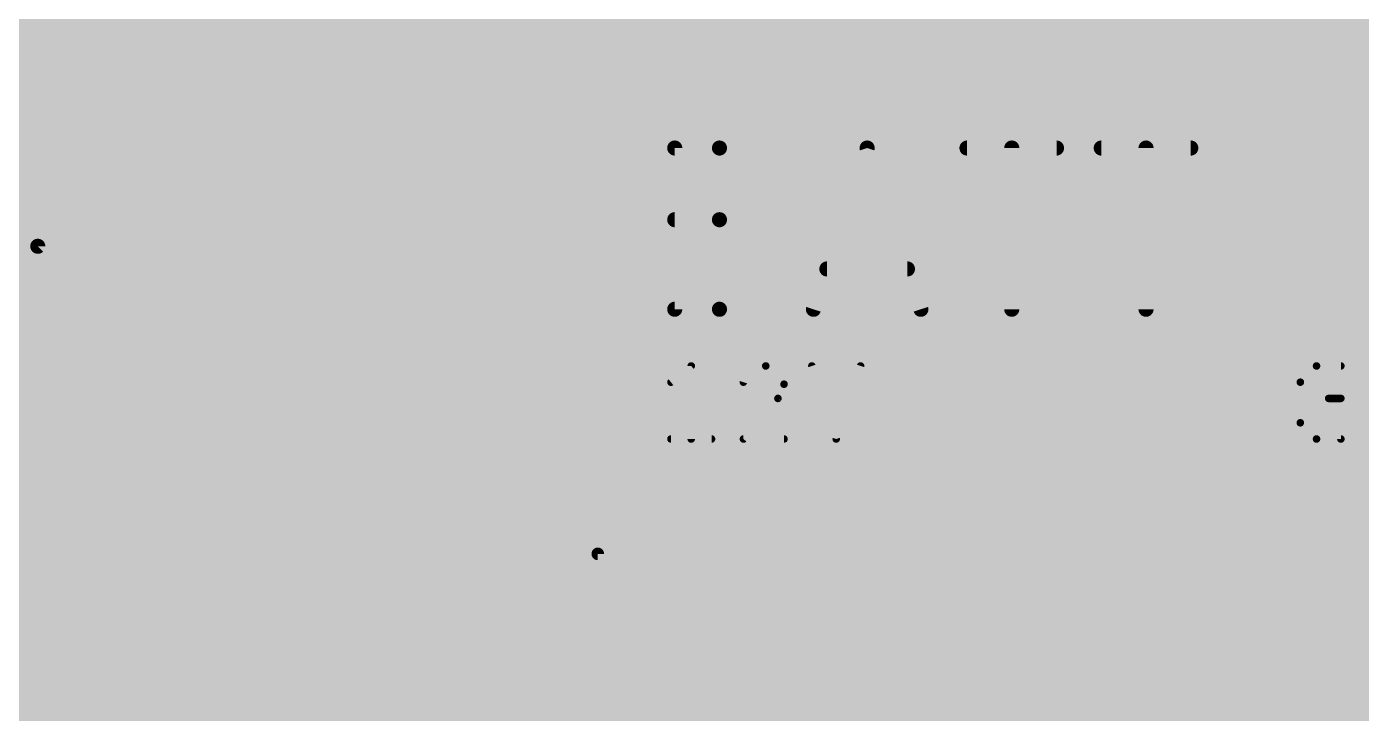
# Model space of a CAD drawing. Extents: x -50 to 50, y 0 to 88.
# Drawn here: x -26.78 to -13.32, y 12.51 to 19.44 of the extents above; entities that cross this region are included whole.
import ezdxf

# ---------------------------------------------------------------- set-up
doc = ezdxf.new("R2010")
doc.units = 0
for name, color, linetype in [('1', 12, 'CONTINUOUS'), ('16', 132, 'CONTINUOUS'), ('21', 253, 'CONTINUOUS')]:
    doc.layers.add(name, color=color, linetype=linetype)

# ---------------------------------------------------------------- blocks, each defined once
blk = doc.blocks.new('RECT')
blk.add_solid([(-0.5, -0.5), (0.5, -0.5), (-0.5, 0.5), (0.5, 0.5)])

msp = doc.modelspace()

# ---------------------------------------------------------------- linework, layer by layer
at = {"layer": '1'}
for points, const_width in [([(-49.4738, 19.5), (-11.5624, 19.5)], 0.5), ([(-49.4738, 19), (-11.5624, 19)], 0.5), ([(-49.4738, 18.5), (-11.5624, 18.5)], 0.5), ([(-49.4738, 18), (-11.5624, 18)], 0.5), ([(-49.4738, 17.5), (-11.562, 17.5)], 0.5), ([(-49.4738, 17), (-11.3549, 17)], 0.5), ([(-49.4738, 16.5), (-10.7345, 16.5)], 0.5), ([(-49.4738, 16), (-9.0224, 16)], 0.5), ([(-49.4738, 15.5), (-12.5904, 15.5)], 0.5), ([(-17.78, 7.62), (-11.43, 13.97)], 3), ([(-49.4738, 15), (-13.0904, 15)], 0.5), ([(-13.0428, 15.0476), (-19.3928, 8.6976)], 0.5), ([(-49.4738, 14.5), (-13.5904, 14.5)], 0.5), ([(-49.4738, 14), (-14.0904, 14)], 0.5), ([(-49.4738, 13.5), (-14.5904, 13.5)], 0.5), ([(-49.4738, 13), (-15.0904, 13)], 0.5), ([(-49.4738, 12.5), (-15.5904, 12.5)], 0.5)]:
    msp.add_lwpolyline(points, dxfattribs=dict(at, const_width=const_width))
at = {"layer": '1', "const_width": 0.25}
for points in [[(-13.5904, 14.375, 1), (-13.5904, 14.625)], [(-14.0904, 13.875, 1), (-14.0904, 14.125)], [(-14.5904, 13.375, 1), (-14.5904, 13.625)], [(-15.0904, 12.875, 1), (-15.0904, 13.125)], [(-15.5904, 12.375, 1), (-15.5904, 12.625)]]:
    msp.add_lwpolyline(points, format="xyb", dxfattribs=at)
at = {"layer": '16'}
for points, const_width in [([(-9.7536, 34.1376), (-26.67, 17.2212)], 0.1524), ([(-26.1914, 17.023), (-9.5554, 33.659)], 0.5), ([(-24.5942, 19.9738), (-27.1486, 17.4194)], 0.5), ([(-49.4738, 19.5), (-25.068, 19.5)], 0.5), ([(-23.7144, 19.5), (15.2186, 19.5)], 0.5), ([(-49.4738, 19), (-25.568, 19)], 0.5), ([(-24.2144, 19), (15.2186, 19)], 0.5), ([(-49.4738, 18.5), (-26.068, 18.5)], 0.5), ([(-24.7144, 18.5), (-10.8633, 18.5)], 0.5), ([(-49.4738, 18), (-26.568, 18)], 0.5), ([(-25.2144, 18), (-11.1582, 18)], 0.5), ([(-25.7144, 17.5), (-11.1333, 17.5)], 0.5), ([(-26.67, 17.2212), (-26.67, 2.54)], 0.1524), ([(-26.1914, 3.5774), (-26.1914, 17.023)], 0.5), ([(-26.1914, 17), (-10.8033, 17)], 0.5), ([(-26.1914, 16.5), (6.984, 16.5)], 0.5), ([(-26.1914, 16), (6.484, 16)], 0.5), ([(-26.1914, 15.5), (5.984, 15.5)], 0.5), ([(-26.1914, 15), (5.484, 15)], 0.5), ([(-26.1914, 14.5), (4.984, 14.5)], 0.5), ([(-26.1914, 14), (-4.5076, 14)], 0.5), ([(-26.1914, 13.5), (-5.783, 13.5)], 0.5), ([(-26.1914, 13), (-6.1428, 13)], 0.5), ([(-26.1914, 12.5), (-6.1428, 12.5)], 0.5)]:
    msp.add_lwpolyline(points, dxfattribs=dict(at, const_width=const_width))
for points, const_width in [([(-25.068, 19.375, 1), (-25.068, 19.625)], 0.25), ([(-23.7144, 19.625, 1), (-23.7144, 19.375)], 0.25), ([(-25.568, 18.875, 1), (-25.568, 19.125)], 0.25), ([(-24.2144, 19.125, 1), (-24.2144, 18.875)], 0.25), ([(-26.068, 18.375, 1), (-26.068, 18.625)], 0.25), ([(-24.7144, 18.625, 1), (-24.7144, 18.375)], 0.25), ([(-26.568, 17.875, 1), (-26.568, 18.125)], 0.25), ([(-25.2144, 18.125, 1), (-25.2144, 17.875)], 0.25), ([(-25.7144, 17.625, 1), (-25.7144, 17.375)], 0.25), ([(-26.6319, 17.2212, 1), (-26.7081, 17.2212)], 0.0762), ([(-26.6969, 17.2481, 1), (-26.6431, 17.1943)], 0.0762), ([(-26.0664, 17.023, 1), (-26.3164, 17.023)], 0.25), ([(-26.1914, 17.125, 1), (-26.1914, 16.875)], 0.25), ([(-26.2798, 17.1113, 1), (-26.103, 16.9346)], 0.25), ([(-26.1914, 16.625, 1), (-26.1914, 16.375)], 0.25), ([(-26.1914, 16.125, 1), (-26.1914, 15.875)], 0.25), ([(-26.1914, 15.625, 1), (-26.1914, 15.375)], 0.25), ([(-26.1914, 15.125, 1), (-26.1914, 14.875)], 0.25), ([(-26.1914, 14.625, 1), (-26.1914, 14.375)], 0.25), ([(-26.1914, 14.125, 1), (-26.1914, 13.875)], 0.25), ([(-26.1914, 13.625, 1), (-26.1914, 13.375)], 0.25), ([(-26.1914, 13.125, 1), (-26.1914, 12.875)], 0.25), ([(-26.1914, 12.625, 1), (-26.1914, 12.375)], 0.25)]:
    msp.add_lwpolyline(points, format="xyb", dxfattribs=dict(at, const_width=const_width))
at = {"layer": '21'}
for points, const_width in [([(-20.2438, 16.5862), (-20.2438, 18.2118)], 0.1524), ([(-20.2438, 18.2118), (-19.7922, 18.2118)], 0.1524), ([(-18.8442, 16.5862), (-18.3023, 18.2118)], 0.1524), ([(-18.3023, 18.2118), (-17.7605, 16.5862)], 0.1524), ([(-17.295, 18.2118), (-16.3919, 18.2118)], 0.1524), ([(-16.8434, 16.5862), (-16.8434, 18.2118)], 0.1524), ([(-15.9403, 18.2118), (-15.0371, 18.2118)], 0.1524), ([(-15.4887, 16.5862), (-15.4887, 18.2118)], 0.1524), ([(-20.2438, 17.4893), (-19.7922, 17.4893)], 0.1524), ([(-17.8959, 16.9926), (-18.7087, 16.9926)], 0.1524), ([(-19.7922, 16.5862), (-20.2438, 16.5862)], 0.1524), ([(-20.2819, 15.851), (-20.0773, 16.0147)], 0.0762), ([(-20.0773, 16.0147), (-20.0773, 15.2781)], 0.0762), ([(-18.8598, 16.0147), (-18.6143, 15.2781)], 0.0762), ([(-18.6143, 15.2781), (-18.3687, 16.0147)], 0.0762), ([(-13.7682, 16.0147), (-13.5227, 16.0147)], 0.0762), ([(-13.9319, 15.4418), (-13.9319, 15.851)], 0.0762), ([(-19.2025, 15.6873), (-19.5504, 15.2781)], 0.0762), ([(-13.6454, 15.6873), (-13.5227, 15.6873)], 0.0762), ([(-13.5227, 15.6873), (-13.5227, 15.2781)], 0.0762), ([(-20.2819, 15.2781), (-19.8727, 15.2781)], 0.0762), ([(-19.5504, 15.2781), (-19.1412, 15.2781)], 0.0762), ([(-13.5227, 15.2781), (-13.7682, 15.2781)], 0.0762), ([(-9.46, 14.12), (-21.02, 14.12)], 0.127), ([(-21.02, 14.12), (-21.02, 1.62)], 0.127)]:
    msp.add_lwpolyline(points, dxfattribs=dict(at, const_width=const_width))
for points, const_width in [([(-20.2057, 18.2118, 1), (-20.2819, 18.2118)], 0.0762), ([(-20.2438, 18.2499, 1), (-20.2438, 18.1737)], 0.0762), ([(-19.7922, 17.4893, 1), (-19.7922, 18.2118)], 0.1524), ([(-19.7922, 18.2499, 1), (-19.7922, 18.1737)], 0.0762), ([(-19.7922, 18.1737, 1), (-19.7922, 18.2499)], 0.0762), ([(-18.2662, 18.2238, 1), (-18.3385, 18.1998)], 0.0762), ([(-18.2662, 18.1998, 1), (-18.3385, 18.2238)], 0.0762), ([(-17.295, 18.2499, 1), (-17.295, 18.1737)], 0.0762), ([(-16.8053, 18.2118, 1), (-16.8815, 18.2118)], 0.0762), ([(-16.3919, 18.1737, 1), (-16.3919, 18.2499)], 0.0762), ([(-15.9403, 18.2499, 1), (-15.9403, 18.1737)], 0.0762), ([(-15.4506, 18.2118, 1), (-15.5268, 18.2118)], 0.0762), ([(-15.0371, 18.1737, 1), (-15.0371, 18.2499)], 0.0762), ([(-20.2438, 17.5274, 1), (-20.2438, 17.4512)], 0.0762), ([(-19.7922, 16.5862, 1), (-19.7922, 17.4893)], 0.1524), ([(-19.7922, 17.5274, 1), (-19.7922, 17.4512)], 0.0762), ([(-19.7922, 17.5274, 1), (-19.7922, 17.4512)], 0.0762), ([(-19.7922, 17.4512, 1), (-19.7922, 17.5274)], 0.0762), ([(-18.7087, 17.0307, 1), (-18.7087, 16.9545)], 0.0762), ([(-17.8959, 16.9545, 1), (-17.8959, 17.0307)], 0.0762), ([(-20.2438, 16.6243, 1), (-20.2438, 16.5481)], 0.0762), ([(-20.2819, 16.5862, 1), (-20.2057, 16.5862)], 0.0762), ([(-19.7922, 16.6243, 1), (-19.7922, 16.5481)], 0.0762), ([(-19.7922, 16.5481, 1), (-19.7922, 16.6243)], 0.0762), ([(-18.8803, 16.5982, 1), (-18.808, 16.5742)], 0.0762), ([(-17.7966, 16.5742, 1), (-17.7243, 16.5982)], 0.0762), ([(-16.8815, 16.5862, 1), (-16.8053, 16.5862)], 0.0762), ([(-15.5268, 16.5862, 1), (-15.4506, 16.5862)], 0.0762), ([(-20.0582, 16.0147, 1), (-20.0963, 16.0147)], 0.0381), ([(-20.0654, 15.9998, 1), (-20.0892, 16.0296)], 0.0381), ([(-19.3253, 16.0147, 0.3252), (-19.5504, 15.851)], 0.0762), ([(-19.1412, 15.8306, 0.4142), (-19.3253, 16.0147)], 0.0762), ([(-19.3253, 16.0338, 1), (-19.3253, 15.9957)], 0.0381), ([(-19.3253, 15.9957, 1), (-19.3253, 16.0337)], 0.0381), ([(-18.8417, 16.0207, 1), (-18.8779, 16.0087)], 0.0381), ([(-18.3506, 16.0087, 1), (-18.3868, 16.0207)], 0.0381), ([(-13.7682, 16.0147, 0.4142), (-13.9319, 15.851)], 0.0762), ([(-13.7682, 16.0338, 1), (-13.7682, 15.9957)], 0.0381), ([(-13.7682, 15.9956, 1), (-13.7682, 16.0337)], 0.0381), ([(-13.5227, 15.9957, 1), (-13.5227, 16.0338)], 0.0381), ([(-20.2938, 15.8659, 1), (-20.27, 15.8361)], 0.0381), ([(-19.5685, 15.8569, 1), (-19.5323, 15.8451)], 0.0381), ([(-19.2025, 15.6873, 0.2053), (-19.1412, 15.8306)], 0.0762), ([(-19.1221, 15.8305, 1), (-19.1602, 15.8306)], 0.0381), ([(-19.1602, 15.8306, 1), (-19.1221, 15.8306)], 0.0381), ([(-13.9129, 15.851, 1), (-13.951, 15.851)], 0.0381), ([(-13.951, 15.851, 1), (-13.9129, 15.851)], 0.0381), ([(-19.2157, 15.7011, 1), (-19.1894, 15.6735)], 0.0381), ([(-19.188, 15.675, 1), (-19.2171, 15.6997)], 0.0381), ([(-13.6454, 15.7064, 1), (-13.6454, 15.6683)], 0.0381), ([(-13.5036, 15.6873, 1), (-13.5417, 15.6873)], 0.0381), ([(-13.5227, 15.6683, 1), (-13.5227, 15.7064)], 0.0381), ([(-13.9129, 15.4418, 1), (-13.951, 15.4418)], 0.0381), ([(-13.951, 15.4418, 1), (-13.9129, 15.4418)], 0.0381), ([(-13.9319, 15.4418, 0.4142), (-13.7682, 15.2781)], 0.0762), ([(-20.2819, 15.2972, 1), (-20.2819, 15.2591)], 0.0381), ([(-20.0963, 15.2781, 1), (-20.0582, 15.2781)], 0.0381), ([(-19.8727, 15.2591, 1), (-19.8727, 15.2972)], 0.0381), ([(-19.5504, 15.2972, 1), (-19.5504, 15.2591)], 0.0381), ([(-19.5649, 15.2904, 1), (-19.5359, 15.2658)], 0.0381), ([(-19.1412, 15.2591, 1), (-19.1412, 15.2972)], 0.0381), ([(-18.6323, 15.2841, 1), (-18.5962, 15.2721)], 0.0381), ([(-18.6323, 15.2721, 1), (-18.5962, 15.2841)], 0.0381), ([(-13.7682, 15.2972, 1), (-13.7682, 15.2591)], 0.0381), ([(-13.7682, 15.2591, 1), (-13.7682, 15.2972)], 0.0381), ([(-13.5417, 15.2781, 1), (-13.5036, 15.2781)], 0.0381), ([(-13.5227, 15.2591, 1), (-13.5227, 15.2972)], 0.0381), ([(-21.02, 14.1518, 1), (-21.02, 14.0883)], 0.0635), ([(-20.9883, 14.12, 1), (-21.0517, 14.12)], 0.0635)]:
    msp.add_lwpolyline(points, format="xyb", dxfattribs=dict(at, const_width=const_width))

# ---------------------------------------------------------------- block references
at = {"layer": '21', "xscale": 2.54, "yscale": 5.588}
for p in [(-17.78, 11.43), (-12.7, 11.43)]:
    msp.add_blockref('RECT', p, dxfattribs=at)

doc.saveas('drawing.dxf')
